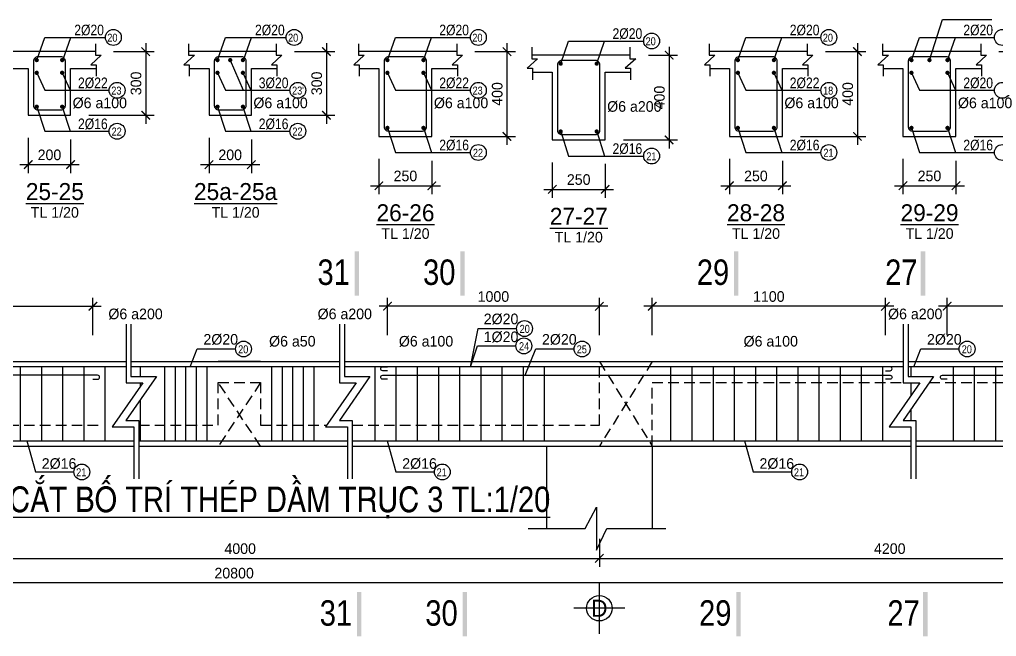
# Model space of a CAD drawing. Extents: x 394 to 4260, y -2056 to 747.
# Drawn here: x 3791.2 to 4021.8, y 412.1 to 557.7 of the extents above; entities that cross this region are included whole.
import ezdxf
from ezdxf.enums import TextEntityAlignment as Align

# ---------------------------------------------------------------- set-up
doc = ezdxf.new("R2010")
doc.units = 0
doc.header["$MEASUREMENT"] = 0
doc.linetypes.add('CENTER2', pattern=[1.125, 0.75, -0.125, 0.125, -0.125])
doc.linetypes.add('HIDDEN', pattern=[0.375, 0.25, -0.125])
doc.layers.get('0').update_dxf_attribs({"linetype": 'CONTINUOUS'})
doc.layers.get('DEFPOINTS').update_dxf_attribs({"linetype": 'CONTINUOUS'})
for name, color, linetype in [('cot', 8, 'CONTINUOUS'), ('DAI', 3, 'CONTINUOUS'), ('DIM', 1, 'CONTINUOUS'), ('DUT', 7, 'CENTER2'), ('MOTAAR', 1, 'CONTINUOUS'), ('TEXT', 7, 'CONTINUOUS'), ('THEP', 6, 'CONTINUOUS'), ('TU1', 9, 'CONTINUOUS'), ('TUONG', 7, 'CONTINUOUS')]:
    doc.layers.add(name, color=color, linetype=linetype)
doc.styles.add('DIM-NEW', font='VHELVCN.TTF')
doc.styles.add('style1', font='VGOUDYN.TTF')
doc.styles.add('T1', font='romans.shx')
doc.styles.add('T2', font='VTIMESN.TTF')
doc.dimstyles.new('TL20', dxfattribs={"dimtxt": 2.5, "dimasz": 2, "dimexe": 2, "dimexo": 2, "dimgap": 1, "dimtad": 1, "dimdec": 0, "dimlfac": 20, "dimzin": 0, "dimdsep": 46, "dimtxsty": 'T2', "dimblk": 'ARCHTICK', "dimcen": 2.5, "dimdle": 2, "dimclrd": 1, "dimclre": 1, "dimclrt": 2, "dimadec": 0, "dimazin": 0, "dimtfac": 1, "dimtdec": 0, "dimtix": 1, "dimtofl": 0, "dimtmove": 0, "dimatfit": 0, "dimldrblk": 'ARCHTICK', "dimfxl": 0, "dimtolj": 1, "dimtzin": 0, "dimlwd": -1, "dimlwe": -1, "dimarcsym": 0})

# ---------------------------------------------------------------- blocks, each defined once
blk = doc.blocks.new('_ARCHTICK')
at = {"color": 0, "linetype": 'ByBlock', "const_width": 0.15}
blk.add_lwpolyline([(-0.5, -0.5), (0.5, 0.5)], dxfattribs=at)
blk = doc.blocks.new('*D71')
at = {"layer": 'DEFPOINTS', "color": 0}
for p in [(4010.12, 490.02), (4010.12, 481.21), (4065.12, 481.21)]:
    blk.add_point(p, dxfattribs=at)
at = {"layer": 'TUONG', "color": 1}
for p, q in [((4010.12, 483.21), (4010.12, 492.02)), ((4065.12, 483.21), (4065.12, 492.02)), ((4067.12, 490.02), (4008.12, 490.02))]:
    blk.add_line(p, q, dxfattribs=at)
at = {"layer": 'TUONG', "color": 1, "xscale": 2, "yscale": 2, "zscale": 2, "rotation": 180}
blk.add_blockref('_ARCHTICK', (4010.12, 490.02), dxfattribs=at)
at = {"layer": 'TUONG', "color": 1, "xscale": 2, "yscale": 2, "zscale": 2}
blk.add_blockref('_ARCHTICK', (4065.12, 490.02), dxfattribs=at)
at = {"layer": 'TUONG', "color": 2, "insert": (4037.62, 492.3), "char_height": 2.5, "attachment_point": 5, "style": 'T2'}
blk.add_mtext('\\A1;1100', dxfattribs=at)
blk = doc.blocks.new('*D70')
at = {"layer": 'DEFPOINTS', "color": 0}
for p in [(3878.04, 490.02), (3878.04, 481.21), (3928.04, 481.21)]:
    blk.add_point(p, dxfattribs=at)
at = {"layer": 'TUONG', "color": 1}
for p, q in [((3878.04, 483.21), (3878.04, 492.02)), ((3928.04, 483.21), (3928.04, 492.02)), ((3930.04, 490.02), (3876.04, 490.02))]:
    blk.add_line(p, q, dxfattribs=at)
at = {"layer": 'TUONG', "color": 1, "xscale": 2, "yscale": 2, "zscale": 2, "rotation": 180}
blk.add_blockref('_ARCHTICK', (3878.04, 490.02), dxfattribs=at)
at = {"layer": 'TUONG', "color": 1, "xscale": 2, "yscale": 2, "zscale": 2}
blk.add_blockref('_ARCHTICK', (3928.04, 490.02), dxfattribs=at)
at = {"layer": 'TUONG', "color": 2, "insert": (3903.04, 492.3), "char_height": 2.5, "attachment_point": 5, "style": 'T2'}
blk.add_mtext('\\A1;1000', dxfattribs=at)
blk = doc.blocks.new('*D69')
at = {"layer": 'DEFPOINTS', "color": 0}
for p in [(3940.54, 490.02), (3940.54, 481.21), (3995.54, 481.21)]:
    blk.add_point(p, dxfattribs=at)
at = {"layer": 'TUONG', "color": 1}
for p, q in [((3940.54, 483.21), (3940.54, 492.02)), ((3995.54, 483.21), (3995.54, 492.02)), ((3997.54, 490.02), (3938.54, 490.02))]:
    blk.add_line(p, q, dxfattribs=at)
at = {"layer": 'TUONG', "color": 1, "xscale": 2, "yscale": 2, "zscale": 2, "rotation": 180}
blk.add_blockref('_ARCHTICK', (3940.54, 490.02), dxfattribs=at)
at = {"layer": 'TUONG', "color": 1, "xscale": 2, "yscale": 2, "zscale": 2}
blk.add_blockref('_ARCHTICK', (3995.54, 490.02), dxfattribs=at)
at = {"layer": 'TUONG', "color": 2, "insert": (3968.04, 492.3), "char_height": 2.5, "attachment_point": 5, "style": 'T2'}
blk.add_mtext('\\A1;1100', dxfattribs=at)
blk = doc.blocks.new('*D67')
at = {"layer": 'DEFPOINTS', "color": 0}
for p in [(3808.51, 490.02), (3758.51, 481.21), (3808.51, 481.21)]:
    blk.add_point(p, dxfattribs=at)
at = {"layer": 'TUONG', "color": 1}
for p, q in [((3758.51, 483.21), (3758.51, 492.02)), ((3808.51, 483.21), (3808.51, 492.02)), ((3756.51, 490.02), (3810.51, 490.02))]:
    blk.add_line(p, q, dxfattribs=at)
at = {"layer": 'TUONG', "color": 1, "xscale": 2, "yscale": 2, "zscale": 2, "rotation": 180}
blk.add_blockref('_ARCHTICK', (3758.51, 490.02), dxfattribs=at)
at = {"layer": 'TUONG', "color": 1, "xscale": 2, "yscale": 2, "zscale": 2}
blk.add_blockref('_ARCHTICK', (3808.51, 490.02), dxfattribs=at)
at = {"layer": 'TUONG', "color": 2, "insert": (3783.51, 492.3), "char_height": 2.5, "attachment_point": 5, "style": 'T2'}
blk.add_mtext('\\A1;1000', dxfattribs=at)
blk = doc.blocks.new('truc2')
at = {"layer": 'MOTAAR'}
for p, q in [((0, -15), (0, 0)), ((7.5, -7.5), (-7.5, -7.5))]:
    blk.add_line(p, q, dxfattribs=at)
blk.add_lwpolyline([(0, -3.5), (0, -1.84)], dxfattribs=at)
blk.add_circle((0, -7.5), 3.75, dxfattribs=at)
at = {"layer": 'TEXT', "style": 'T2'}
blk.add_attdef('1', text='', height=5, dxfattribs=at).set_placement((0, -7.5), align=Align.MIDDLE_CENTER)
blk = doc.blocks.new('*D62')
at = {"layer": 'DEFPOINTS', "color": 0}
for p in [(3928.04, 437.14), (4065.12, 437.14), (4065.12, 430.53)]:
    blk.add_point(p, dxfattribs=at)
at = {"layer": 'TUONG', "color": 1}
for p, q in [((3928.04, 435.14), (3928.04, 428.53)), ((4065.12, 435.14), (4065.12, 428.53)), ((3926.04, 430.53), (4067.12, 430.53))]:
    blk.add_line(p, q, dxfattribs=at)
at = {"layer": 'TUONG', "color": 1, "xscale": 2, "yscale": 2, "zscale": 2, "rotation": 180}
blk.add_blockref('_ARCHTICK', (3928.04, 430.53), dxfattribs=at)
at = {"layer": 'TUONG', "color": 1, "xscale": 2, "yscale": 2, "zscale": 2}
blk.add_blockref('_ARCHTICK', (4065.12, 430.53), dxfattribs=at)
at = {"layer": 'TUONG', "color": 2, "insert": (3996.58, 432.81), "char_height": 2.5, "attachment_point": 5, "style": 'T2'}
blk.add_mtext('\\A1;4200', dxfattribs=at)
blk = doc.blocks.new('*D61')
at = {"layer": 'DEFPOINTS', "color": 0}
for p in [(3758.51, 437.14), (3928.04, 437.14), (3928.04, 430.53)]:
    blk.add_point(p, dxfattribs=at)
at = {"layer": 'TUONG', "color": 1}
for p, q in [((3758.51, 435.14), (3758.51, 428.53)), ((3928.04, 435.14), (3928.04, 428.53)), ((3756.51, 430.53), (3930.04, 430.53))]:
    blk.add_line(p, q, dxfattribs=at)
at = {"layer": 'TUONG', "color": 1, "xscale": 2, "yscale": 2, "zscale": 2, "rotation": 180}
blk.add_blockref('_ARCHTICK', (3758.51, 430.53), dxfattribs=at)
at = {"layer": 'TUONG', "color": 1, "xscale": 2, "yscale": 2, "zscale": 2}
blk.add_blockref('_ARCHTICK', (3928.04, 430.53), dxfattribs=at)
at = {"layer": 'TUONG', "color": 2, "insert": (3843.28, 432.81), "char_height": 2.5, "attachment_point": 5, "style": 'T2'}
blk.add_mtext('\\A1;4000', dxfattribs=at)
blk = doc.blocks.new('*D58')
at = {"layer": 'DEFPOINTS', "color": 0}
for p in [(3466.01, 434.45), (4217.7, 434.45), (3466.01, 424.75)]:
    blk.add_point(p, dxfattribs=at)
at = {"layer": 'TUONG', "color": 1}
for p, q in [((3466.01, 432.45), (3466.01, 422.75)), ((4217.7, 432.45), (4217.7, 422.75)), ((4219.7, 424.75), (3464.01, 424.75))]:
    blk.add_line(p, q, dxfattribs=at)
at = {"layer": 'TUONG', "color": 1, "xscale": 2, "yscale": 2, "zscale": 2, "rotation": 180}
blk.add_blockref('_ARCHTICK', (3466.01, 424.75), dxfattribs=at)
at = {"layer": 'TUONG', "color": 1, "xscale": 2, "yscale": 2, "zscale": 2}
blk.add_blockref('_ARCHTICK', (4217.7, 424.75), dxfattribs=at)
at = {"layer": 'TUONG', "color": 2, "insert": (3841.85, 427.03), "char_height": 2.5, "attachment_point": 5, "style": 'T2'}
blk.add_mtext('\\A1;20800', dxfattribs=at)
blk = doc.blocks.new('*D87')
at = {"layer": 'cot', "color": 1}
for p, q in [((3999.7, 524.78), (3999.7, 516.45)), ((4012.2, 524.33), (4012.2, 516.45)), ((3997.7, 518.45), (4014.2, 518.45))]:
    blk.add_line(p, q, dxfattribs=at)
at = {"layer": 'DEFPOINTS', "color": 0}
for p in [(3999.7, 526.78), (4012.2, 526.33), (4012.2, 518.45)]:
    blk.add_point(p, dxfattribs=at)
at = {"layer": 'cot', "color": 1, "xscale": 2, "yscale": 2, "zscale": 2, "rotation": 180}
blk.add_blockref('_ARCHTICK', (3999.7, 518.45), dxfattribs=at)
at = {"layer": 'cot', "color": 1, "xscale": 2, "yscale": 2, "zscale": 2}
blk.add_blockref('_ARCHTICK', (4012.2, 518.45), dxfattribs=at)
at = {"layer": 'cot', "color": 2, "lineweight": -2, "insert": (4005.95, 520.75), "char_height": 2.5, "attachment_point": 5, "style": 'T2'}
blk.add_mtext('\\A1;250', dxfattribs=at)
blk = doc.blocks.new('*D86')
at = {"layer": 'cot', "color": 1}
for p, q in [((4029.91, 552.1), (4029.91, 528.1)), ((4022.34, 550.1), (4031.91, 550.1)), ((4016.49, 530.1), (4031.91, 530.1))]:
    blk.add_line(p, q, dxfattribs=at)
at = {"layer": 'DEFPOINTS', "color": 0}
for p in [(4020.34, 550.1), (4014.49, 530.1), (4029.91, 530.1)]:
    blk.add_point(p, dxfattribs=at)
at = {"layer": 'cot', "color": 1, "xscale": 2, "yscale": 2, "zscale": 2}
for p, rotation in [((4029.91, 550.1), 90), ((4029.91, 530.1), 270)]:
    blk.add_blockref('_ARCHTICK', p, dxfattribs=dict(at, rotation=rotation))
at = {"layer": 'cot', "color": 2, "lineweight": -2, "insert": (4027.63, 540.1), "char_height": 2.5, "attachment_point": 5, "rotation": 90, "style": 'T2'}
blk.add_mtext('\\A1;400', dxfattribs=at)
blk = doc.blocks.new('*D85')
at = {"layer": 'cot', "color": 1}
for p, q in [((3958.74, 524.78), (3958.74, 516.45)), ((3971.24, 524.33), (3971.24, 516.45)), ((3956.74, 518.45), (3973.24, 518.45))]:
    blk.add_line(p, q, dxfattribs=at)
at = {"layer": 'DEFPOINTS', "color": 0}
for p in [(3958.74, 526.78), (3971.24, 526.33), (3971.24, 518.45)]:
    blk.add_point(p, dxfattribs=at)
at = {"layer": 'cot', "color": 1, "xscale": 2, "yscale": 2, "zscale": 2, "rotation": 180}
blk.add_blockref('_ARCHTICK', (3958.74, 518.45), dxfattribs=at)
at = {"layer": 'cot', "color": 1, "xscale": 2, "yscale": 2, "zscale": 2}
blk.add_blockref('_ARCHTICK', (3971.24, 518.45), dxfattribs=at)
at = {"layer": 'cot', "color": 2, "lineweight": -2, "insert": (3964.99, 520.75), "char_height": 2.5, "attachment_point": 5, "style": 'T2'}
blk.add_mtext('\\A1;250', dxfattribs=at)
blk = doc.blocks.new('*D84')
at = {"layer": 'cot', "color": 1}
for p, q in [((3988.95, 552.1), (3988.95, 528.1)), ((3981.39, 550.1), (3990.95, 550.1)), ((3975.53, 530.1), (3990.95, 530.1))]:
    blk.add_line(p, q, dxfattribs=at)
at = {"layer": 'DEFPOINTS', "color": 0}
for p in [(3979.39, 550.1), (3973.53, 530.1), (3988.95, 530.1)]:
    blk.add_point(p, dxfattribs=at)
at = {"layer": 'cot', "color": 1, "xscale": 2, "yscale": 2, "zscale": 2}
for p, rotation in [((3988.95, 550.1), 90), ((3988.95, 530.1), 270)]:
    blk.add_blockref('_ARCHTICK', p, dxfattribs=dict(at, rotation=rotation))
at = {"layer": 'cot', "color": 2, "lineweight": -2, "insert": (3986.67, 540.1), "char_height": 2.5, "attachment_point": 5, "rotation": 90, "style": 'T2'}
blk.add_mtext('\\A1;400', dxfattribs=at)
blk = doc.blocks.new('*D83')
at = {"layer": 'cot', "color": 1}
for p, q in [((3944.51, 551.26), (3944.51, 527.26)), ((3939.61, 549.26), (3946.51, 549.26)), ((3933.75, 529.26), (3946.51, 529.26))]:
    blk.add_line(p, q, dxfattribs=at)
at = {"layer": 'DEFPOINTS', "color": 0}
for p in [(3937.61, 549.26), (3931.75, 529.26), (3944.51, 529.26)]:
    blk.add_point(p, dxfattribs=at)
at = {"layer": 'cot', "color": 1, "xscale": 2, "yscale": 2, "zscale": 2}
for p, rotation in [((3944.51, 549.26), 90), ((3944.51, 529.26), 270)]:
    blk.add_blockref('_ARCHTICK', p, dxfattribs=dict(at, rotation=rotation))
at = {"layer": 'cot', "color": 2, "lineweight": -2, "insert": (3942.23, 539.26), "char_height": 2.5, "attachment_point": 5, "rotation": 90, "style": 'T2'}
blk.add_mtext('\\A1;400', dxfattribs=at)
blk = doc.blocks.new('*D82')
at = {"layer": 'cot', "color": 1}
for p, q in [((3916.92, 523.93), (3916.92, 515.6)), ((3929.42, 523.65), (3929.42, 515.6)), ((3914.92, 517.6), (3931.42, 517.6))]:
    blk.add_line(p, q, dxfattribs=at)
at = {"layer": 'DEFPOINTS', "color": 0}
for p in [(3916.92, 525.93), (3929.42, 525.65), (3929.42, 517.6)]:
    blk.add_point(p, dxfattribs=at)
at = {"layer": 'cot', "color": 1, "xscale": 2, "yscale": 2, "zscale": 2, "rotation": 180}
blk.add_blockref('_ARCHTICK', (3916.92, 517.6), dxfattribs=at)
at = {"layer": 'cot', "color": 1, "xscale": 2, "yscale": 2, "zscale": 2}
blk.add_blockref('_ARCHTICK', (3929.42, 517.6), dxfattribs=at)
at = {"layer": 'cot', "color": 2, "lineweight": -2, "insert": (3923.17, 519.9), "char_height": 2.5, "attachment_point": 5, "style": 'T2'}
blk.add_mtext('\\A1;250', dxfattribs=at)
blk = doc.blocks.new('*D81')
at = {"layer": 'cot', "color": 1}
for p, q in [((3906.23, 552.1), (3906.23, 528.1)), ((3898.67, 550.1), (3908.23, 550.1)), ((3892.81, 530.1), (3908.23, 530.1))]:
    blk.add_line(p, q, dxfattribs=at)
at = {"layer": 'DEFPOINTS', "color": 0}
for p in [(3896.67, 550.1), (3890.81, 530.1), (3906.23, 530.1)]:
    blk.add_point(p, dxfattribs=at)
at = {"layer": 'cot', "color": 1, "xscale": 2, "yscale": 2, "zscale": 2}
for p, rotation in [((3906.23, 550.1), 90), ((3906.23, 530.1), 270)]:
    blk.add_blockref('_ARCHTICK', p, dxfattribs=dict(at, rotation=rotation))
at = {"layer": 'cot', "color": 2, "lineweight": -2, "insert": (3903.95, 540.1), "char_height": 2.5, "attachment_point": 5, "rotation": 90, "style": 'T2'}
blk.add_mtext('\\A1;400', dxfattribs=at)
blk = doc.blocks.new('*D80')
at = {"layer": 'cot', "color": 1}
for p, q in [((3876.02, 524.78), (3876.02, 516.45)), ((3888.52, 524.33), (3888.52, 516.45)), ((3874.02, 518.45), (3890.52, 518.45))]:
    blk.add_line(p, q, dxfattribs=at)
at = {"layer": 'DEFPOINTS', "color": 0}
for p in [(3876.02, 526.78), (3888.52, 526.33), (3888.52, 518.45)]:
    blk.add_point(p, dxfattribs=at)
at = {"layer": 'cot', "color": 1, "xscale": 2, "yscale": 2, "zscale": 2, "rotation": 180}
blk.add_blockref('_ARCHTICK', (3876.02, 518.45), dxfattribs=at)
at = {"layer": 'cot', "color": 1, "xscale": 2, "yscale": 2, "zscale": 2}
blk.add_blockref('_ARCHTICK', (3888.52, 518.45), dxfattribs=at)
at = {"layer": 'cot', "color": 2, "lineweight": -2, "insert": (3882.27, 520.75), "char_height": 2.5, "attachment_point": 5, "style": 'T2'}
blk.add_mtext('\\A1;250', dxfattribs=at)
blk = doc.blocks.new('*D79')
at = {"layer": 'cot', "color": 1}
for p, q in [((3793.27, 529.78), (3793.27, 521.45)), ((3803.27, 529.33), (3803.27, 521.45)), ((3791.27, 523.45), (3805.27, 523.45))]:
    blk.add_line(p, q, dxfattribs=at)
at = {"layer": 'DEFPOINTS', "color": 0}
for p in [(3793.27, 531.78), (3803.27, 531.33), (3803.27, 523.45)]:
    blk.add_point(p, dxfattribs=at)
at = {"layer": 'cot', "color": 1, "xscale": 2, "yscale": 2, "zscale": 2, "rotation": 180}
blk.add_blockref('_ARCHTICK', (3793.27, 523.45), dxfattribs=at)
at = {"layer": 'cot', "color": 1, "xscale": 2, "yscale": 2, "zscale": 2}
blk.add_blockref('_ARCHTICK', (3803.27, 523.45), dxfattribs=at)
at = {"layer": 'cot', "color": 2, "lineweight": -2, "insert": (3798.27, 525.73), "char_height": 2.5, "attachment_point": 5, "style": 'T2'}
blk.add_mtext('\\A1;200', dxfattribs=at)
blk = doc.blocks.new('*D78')
at = {"layer": 'cot', "color": 1}
for p, q in [((3820.98, 552.1), (3820.98, 533.1)), ((3813.41, 550.1), (3822.98, 550.1)), ((3807.56, 535.1), (3822.98, 535.1))]:
    blk.add_line(p, q, dxfattribs=at)
at = {"layer": 'DEFPOINTS', "color": 0}
for p in [(3811.41, 550.1), (3805.56, 535.1), (3820.98, 535.1)]:
    blk.add_point(p, dxfattribs=at)
at = {"layer": 'cot', "color": 1, "xscale": 2, "yscale": 2, "zscale": 2}
for p, rotation in [((3820.98, 550.1), 90), ((3820.98, 535.1), 270)]:
    blk.add_blockref('_ARCHTICK', p, dxfattribs=dict(at, rotation=rotation))
at = {"layer": 'cot', "color": 2, "lineweight": -2, "insert": (3818.7, 542.6), "char_height": 2.5, "attachment_point": 5, "rotation": 90, "style": 'T2'}
blk.add_mtext('\\A1;300', dxfattribs=at)
blk = doc.blocks.new('*D153')
at = {"layer": 'cot', "color": 1}
for p, q in [((3863.63, 552.1), (3863.63, 533.1)), ((3856.07, 550.1), (3865.63, 550.1)), ((3850.22, 535.1), (3865.63, 535.1))]:
    blk.add_line(p, q, dxfattribs=at)
at = {"layer": 'DEFPOINTS', "color": 0}
for p in [(3854.07, 550.1), (3848.22, 535.1), (3863.63, 535.1)]:
    blk.add_point(p, dxfattribs=at)
at = {"layer": 'cot', "color": 1, "xscale": 2, "yscale": 2, "zscale": 2}
for p, rotation in [((3863.63, 550.1), 90), ((3863.63, 535.1), 270)]:
    blk.add_blockref('_ARCHTICK', p, dxfattribs=dict(at, rotation=rotation))
at = {"layer": 'cot', "color": 2, "lineweight": -2, "insert": (3861.35, 542.6), "char_height": 2.5, "attachment_point": 5, "rotation": 90, "style": 'T2'}
blk.add_mtext('\\A1;300', dxfattribs=at)
blk = doc.blocks.new('*D152')
at = {"layer": 'cot', "color": 1}
for p, q in [((3835.92, 529.78), (3835.92, 521.45)), ((3845.92, 529.33), (3845.92, 521.45)), ((3833.92, 523.45), (3847.92, 523.45))]:
    blk.add_line(p, q, dxfattribs=at)
at = {"layer": 'DEFPOINTS', "color": 0}
for p in [(3835.92, 531.78), (3845.92, 531.33), (3845.92, 523.45)]:
    blk.add_point(p, dxfattribs=at)
at = {"layer": 'cot', "color": 1, "xscale": 2, "yscale": 2, "zscale": 2, "rotation": 180}
blk.add_blockref('_ARCHTICK', (3835.92, 523.45), dxfattribs=at)
at = {"layer": 'cot', "color": 1, "xscale": 2, "yscale": 2, "zscale": 2}
blk.add_blockref('_ARCHTICK', (3845.92, 523.45), dxfattribs=at)
at = {"layer": 'cot', "color": 2, "lineweight": -2, "insert": (3840.92, 525.73), "char_height": 2.5, "attachment_point": 5, "style": 'T2'}
blk.add_mtext('\\A1;200', dxfattribs=at)

msp = doc.modelspace()

# ---------------------------------------------------------------- linework, layer by layer
at = {"layer": 'cot', "lineweight": -2, "ltscale": 10}
for points in [[(4005.949, 548.103), (4009.021, 557.671), (4020.673, 557.671)], [(3795.266, 548.103), (3797.144, 553.451), (3811.472, 553.451)], [(3801.421, 548.103), (3803.3, 553.451)], [(3837.924, 548.103), (3839.803, 553.451), (3854.131, 553.451)], [(3844.08, 548.103), (3845.958, 553.451)], [(3878.023, 548.103), (3879.902, 553.451), (3897.616, 553.451)], [(3886.523, 548.103), (3888.402, 553.451)], [(3960.74, 548.103), (3962.619, 553.451), (3980.333, 553.451)], [(3969.24, 548.103), (3971.119, 553.451)], [(4001.699, 548.103), (4003.577, 553.451), (4021.291, 553.451)], [(4010.199, 548.103), (4012.077, 553.451)], [(3918.915, 547.259), (3920.793, 552.607), (3938.507, 552.607)], [(3927.415, 547.259), (3929.293, 552.607)], [(3840.924, 548.103), (3844.01, 540.977)], [(3795.266, 545.103), (3797.144, 540.977), (3812.358, 540.977)], [(3801.266, 545.103), (3803.144, 540.977)], [(3837.924, 545.103), (3839.803, 540.977), (3855.017, 540.977)], [(3843.924, 545.103), (3845.803, 540.977)], [(3878.023, 545.103), (3879.902, 540.977), (3897.616, 540.977)], [(3886.523, 545.103), (3888.402, 540.977)], [(3960.74, 545.103), (3962.619, 540.977), (3980.333, 540.977)], [(3969.24, 545.103), (3971.119, 540.977)], [(4001.699, 545.103), (4003.577, 540.977), (4021.291, 540.977)], [(4010.199, 545.103), (4012.077, 540.977)], [(3795.266, 537.103), (3797.144, 531.308), (3812.358, 531.308)], [(3801.266, 537.103), (3803.144, 531.308)], [(3837.924, 537.103), (3839.803, 531.308), (3855.017, 531.308)], [(3843.924, 537.103), (3845.803, 531.308)], [(3878.023, 532.103), (3879.902, 526.308), (3897.616, 526.308)], [(3886.523, 532.103), (3888.402, 526.308)], [(3918.915, 531.259), (3920.793, 525.465), (3938.507, 525.465)], [(3927.415, 531.259), (3929.293, 525.465)], [(3960.74, 532.103), (3962.619, 526.308), (3980.333, 526.308)], [(3969.24, 532.103), (3971.119, 526.308)], [(4001.699, 532.103), (4003.577, 526.308), (4021.291, 526.308)], [(4010.199, 532.103), (4012.077, 526.308)]]:
    msp.add_lwpolyline(points, dxfattribs=at)
at = {"layer": 'DAI'}
for p, q in [((3791.432, 458.242), (3791.432, 475.742)), ((3796.432, 458.242), (3796.432, 475.742)), ((3801.432, 458.242), (3801.432, 475.742)), ((3806.432, 458.242), (3806.432, 475.742)), ((3811.432, 458.242), (3811.432, 475.742)), ((3819.751, 473.42), (3819.751, 475.742)), ((3825.475, 458.242), (3825.475, 475.742)), ((3827.975, 458.242), (3827.975, 475.742)), ((3830.475, 458.242), (3830.475, 475.742)), ((3832.975, 458.242), (3832.975, 475.742)), ((3835.475, 458.242), (3835.475, 475.742)), ((3850.729, 458.242), (3850.729, 475.742)), ((3853.229, 458.242), (3853.229, 475.742)), ((3855.729, 458.242), (3855.729, 475.742)), ((3858.229, 458.242), (3858.229, 475.742)), ((3860.729, 458.242), (3860.729, 475.742)), ((3875.122, 458.242), (3875.122, 475.742)), ((3880.122, 458.242), (3880.122, 475.742)), ((3885.122, 458.242), (3885.122, 475.742)), ((3890.122, 458.242), (3890.122, 475.742)), ((3895.122, 458.242), (3895.122, 475.742)), ((3900.122, 458.242), (3900.122, 475.742)), ((3905.122, 458.242), (3905.122, 475.742)), ((3910.122, 458.242), (3910.122, 475.742)), ((3915.122, 458.242), (3915.122, 475.742)), ((3944.945, 458.242), (3944.945, 475.742)), ((3949.945, 458.242), (3949.945, 475.742)), ((3954.945, 458.242), (3954.945, 475.742)), ((3959.945, 458.242), (3959.945, 475.742)), ((3964.945, 458.242), (3964.945, 475.742)), ((3969.945, 458.242), (3969.945, 475.742)), ((3974.945, 458.242), (3974.945, 475.742)), ((3979.945, 458.242), (3979.945, 475.742)), ((3984.945, 458.242), (3984.945, 475.742)), ((3989.945, 458.242), (3989.945, 475.742)), ((3994.945, 458.242), (3994.945, 475.742)), ((4001.612, 473.42), (4001.612, 475.742)), ((4011.612, 458.242), (4011.612, 475.742)), ((4016.612, 458.242), (4016.612, 475.742)), ((4021.612, 458.242), (4021.612, 475.742)), ((3819.751, 471.166), (3819.751, 471.92)), ((4001.612, 468.985), (4001.612, 471.92)), ((3819.751, 458.242), (3819.751, 467.999)), ((4001.612, 463.084), (4001.612, 465.817))]:
    msp.add_line(p, q, dxfattribs=at)
for points in [[(3802.016, 547.853, 0.4142136), (3801.016, 548.853), (3795.516, 548.853, 0.4142136), (3794.516, 547.853), (3794.516, 537.353, 0.4142136), (3795.516, 536.353), (3801.016, 536.353, 0.4142136), (3802.016, 537.353)], [(3844.674, 547.853, 0.4142136), (3843.674, 548.853), (3838.174, 548.853, 0.4142136), (3837.174, 547.853), (3837.174, 537.353, 0.4142136), (3838.174, 536.353), (3843.674, 536.353, 0.4142136), (3844.674, 537.353)], [(3887.273, 547.853, 0.4142136), (3886.273, 548.853), (3878.273, 548.853, 0.4142136), (3877.273, 547.853), (3877.273, 532.353, 0.4142136), (3878.273, 531.353), (3886.273, 531.353, 0.4142136), (3887.273, 532.353)], [(3969.99, 547.853, 0.4142136), (3968.99, 548.853), (3960.99, 548.853, 0.4142136), (3959.99, 547.853), (3959.99, 532.353, 0.4142136), (3960.99, 531.353), (3968.99, 531.353, 0.4142136), (3969.99, 532.353)], [(4010.949, 547.853, 0.4142136), (4009.949, 548.853), (4001.949, 548.853, 0.4142136), (4000.949, 547.853), (4000.949, 532.353, 0.4142136), (4001.949, 531.353), (4009.949, 531.353, 0.4142136), (4010.949, 532.353)], [(3928.165, 547.009, 0.4142136), (3927.165, 548.009), (3919.165, 548.009, 0.4142136), (3918.165, 547.009), (3918.165, 531.509, 0.4142136), (3919.165, 530.509), (3927.165, 530.509, 0.4142136), (3928.165, 531.509)]]:
    msp.add_lwpolyline(points, format="xyb", close=True, dxfattribs=at)
at = {"layer": 'DUT', "linetype": 'HIDDEN', "ltscale": 10}
for p, q in [((3928.042, 476.992), (3940.542, 456.992)), ((3940.542, 476.992), (3928.042, 456.992)), ((3848.102, 456.992), (3838.102, 471.992)), ((3848.102, 471.992), (3838.102, 456.992))]:
    msp.add_line(p, q, dxfattribs=at)
for points in [[(3758.512, 476.992), (3758.512, 461.992), (3810.288, 461.992)], [(3869.727, 461.992), (3928.042, 461.992), (3928.042, 476.992)], [(3819.349, 461.992), (3838.102, 461.992), (3838.102, 471.992), (3848.102, 471.992), (3848.102, 461.992), (3863.731, 461.992)], [(3915.542, 456.992), (3915.542, 456.992), (3940.542, 456.992), (3940.542, 471.992), (3999.743, 471.992)], [(4005.918, 471.992), (4065.123, 471.992), (4065.123, 456.992), (4077.623, 456.992), (4077.623, 471.992), (4139.164, 471.992)], [(3838.102, 456.992), (3848.102, 456.992)]]:
    msp.add_lwpolyline(points, dxfattribs=at)
at = {"layer": 'TEXT', "ltscale": 10}
for points in [[(3870.306, 492.514), (3871.356, 492.514), (3870.306, 503.014), (3871.356, 503.014)], [(3895.223, 492.514), (3896.273, 492.514), (3895.223, 503.014), (3896.273, 503.014)], [(3959.829, 492.514), (3960.879, 492.514), (3959.829, 503.014), (3960.879, 503.014)], [(4003.899, 492.514), (4004.949, 492.514), (4003.899, 503.014), (4004.949, 503.014)], [(3870.846, 412.103), (3871.896, 412.103), (3870.846, 422.603), (3871.896, 422.603)], [(3895.762, 412.103), (3896.812, 412.103), (3895.762, 422.603), (3896.812, 422.603)], [(3960.369, 412.103), (3961.419, 412.103), (3960.369, 422.603), (3961.419, 422.603)], [(4004.438, 412.103), (4005.488, 412.103), (4004.438, 422.603), (4005.488, 422.603)]]:
    msp.add_trace(points, dxfattribs=at)
at = {"layer": 'THEP', "const_width": 0.5}
for points in [[(3795.016, 548.103, 1), (3795.516, 548.103, 1)], [(3801.516, 548.103, -1), (3801.016, 548.103, -1)], [(3837.674, 548.103, 1), (3838.174, 548.103, 1)], [(3841.174, 548.103, -1), (3840.674, 548.103, -1)], [(3844.174, 548.103, -1), (3843.674, 548.103, -1)], [(3877.773, 548.103, 1), (3878.273, 548.103, 1)], [(3886.773, 548.103, -1), (3886.273, 548.103, -1)], [(3918.665, 547.259, 1), (3919.165, 547.259, 1)], [(3927.665, 547.259, -1), (3927.165, 547.259, -1)], [(3960.49, 548.103, 1), (3960.99, 548.103, 1)], [(3969.49, 548.103, -1), (3968.99, 548.103, -1)], [(4001.449, 548.103, 1), (4001.949, 548.103, 1)], [(4006.199, 548.103, -1), (4005.699, 548.103, -1)], [(4010.449, 548.103, -1), (4009.949, 548.103, -1)], [(3795.016, 545.103, 1), (3795.516, 545.103, 1)], [(3801.516, 545.103, -1), (3801.016, 545.103, -1)], [(3837.674, 545.103, 1), (3838.174, 545.103, 1)], [(3844.174, 545.103, -1), (3843.674, 545.103, -1)], [(3877.773, 545.103, 1), (3878.273, 545.103, 1)], [(3886.773, 545.103, -1), (3886.273, 545.103, -1)], [(3960.49, 545.103, 1), (3960.99, 545.103, 1)], [(3969.49, 545.103, -1), (3968.99, 545.103, -1)], [(4001.449, 545.103, 1), (4001.949, 545.103, 1)], [(4010.449, 545.103, -1), (4009.949, 545.103, -1)], [(3795.016, 537.103, -1), (3795.516, 537.103, -1)], [(3801.516, 537.103, 1), (3801.016, 537.103, 1)], [(3837.674, 537.103, -1), (3838.174, 537.103, -1)], [(3844.174, 537.103, 1), (3843.674, 537.103, 1)], [(3877.773, 532.103, -1), (3878.273, 532.103, -1)], [(3886.773, 532.103, 1), (3886.273, 532.103, 1)], [(3960.49, 532.103, -1), (3960.99, 532.103, -1)], [(3969.49, 532.103, 1), (3968.99, 532.103, 1)], [(4001.449, 532.103, -1), (4001.949, 532.103, -1)], [(4010.449, 532.103, 1), (4009.949, 532.103, 1)], [(3918.665, 531.259, -1), (3919.165, 531.259, -1)], [(3927.665, 531.259, 1), (3927.165, 531.259, 1)]]:
    msp.add_lwpolyline(points, format="xyb", close=True, dxfattribs=at)
at = {"layer": 'THEP', "ltscale": 10}
for points in [[(3816.361, 475.742), (3680.591, 475.742)], [(3866.738, 475.742), (3817.507, 475.742)], [(3999.743, 475.742), (3867.885, 475.742)], [(4139.164, 475.742), (4000.89, 475.742)], [(3682.433, 458.242), (3818.202, 458.242)], [(3819.349, 458.242), (3868.58, 458.242)], [(3869.727, 458.242), (4001.585, 458.242)], [(4002.731, 458.242), (4141.005, 458.242)]]:
    msp.add_lwpolyline(points, dxfattribs=at)
for points in [[(3878.042, 474.805), (3876.915, 474.805, -1), (3876.915, 475.742), (3878.042, 475.742)], [(3995.542, 474.805), (3996.669, 474.805, 1), (3996.669, 475.742), (3995.542, 475.742)], [(3808.512, 472.805), (3809.639, 472.805, 1), (3809.639, 473.742), (3808.512, 473.742), (3747.262, 473.742), (3691.012, 473.742), (3689.885, 473.742, 1), (3689.885, 472.805), (3691.012, 472.805)], [(3878.042, 472.805), (3876.915, 472.805, -1), (3876.915, 473.742), (3878.042, 473.742), (3939.292, 473.742), (3995.542, 473.742), (3996.669, 473.742, -1), (3996.669, 472.805), (3995.542, 472.805)], [(4010.123, 472.805), (4008.996, 472.805, -1), (4008.996, 473.742), (4010.123, 473.742), (4076.373, 473.742), (4132.623, 473.742), (4133.75, 473.742, -1), (4133.75, 472.805), (4132.623, 472.805)]]:
    msp.add_lwpolyline(points, format="xyb", dxfattribs=at)
at = {"layer": 'TU1'}
for points in [[(3809.12, 551.977), (3809.12, 549.259), (3810.48, 549.259), (3808.014, 547.004), (3809.276, 547.004), (3809.276, 544.291)], [(3831.116, 551.977), (3831.116, 549.259), (3832.476, 549.259), (3830.01, 547.004), (3831.272, 547.004), (3831.272, 544.291)], [(3851.779, 551.977), (3851.779, 549.259), (3853.139, 549.259), (3850.672, 547.004), (3851.934, 547.004), (3851.934, 544.291)], [(3871.215, 551.977), (3871.215, 549.259), (3872.575, 549.259), (3870.109, 547.004), (3871.371, 547.004), (3871.371, 544.291)], [(3894.378, 551.977), (3894.378, 549.259), (3895.738, 549.259), (3893.271, 547.004), (3894.534, 547.004), (3894.534, 544.291)], [(3912.107, 551.134), (3912.107, 548.416), (3913.467, 548.416), (3911, 546.161), (3912.263, 546.161), (3912.263, 543.447)], [(3935.269, 551.134), (3935.269, 548.416), (3936.63, 548.416), (3934.163, 546.161), (3935.425, 546.161), (3935.425, 543.447)], [(3953.932, 551.977), (3953.932, 549.259), (3955.292, 549.259), (3952.826, 547.004), (3954.088, 547.004), (3954.088, 544.291)], [(3977.095, 551.977), (3977.095, 549.259), (3978.455, 549.259), (3975.988, 547.004), (3977.25, 547.004), (3977.25, 544.291)], [(3994.891, 551.977), (3994.891, 549.259), (3996.251, 549.259), (3993.784, 547.004), (3995.046, 547.004), (3995.046, 544.291)], [(4018.053, 551.977), (4018.053, 549.259), (4019.413, 549.259), (4016.947, 547.004), (4018.209, 547.004), (4018.209, 544.291)]]:
    msp.add_lwpolyline(points, dxfattribs=at)
at = {"layer": 'TU1', "lineweight": -2, "ltscale": 10}
for points in [[(3897.654, 475.742), (3899.431, 484.749), (3908.507, 484.749)], [(3831.501, 475.742), (3833.117, 479.932), (3842.192, 479.932)], [(3897.654, 475.742), (3899.276, 480.659), (3908.352, 480.659)], [(3910.547, 473.742), (3913.02, 479.932), (3922.095, 479.932)], [(4002.267, 475.742), (4003.883, 479.932), (4012.958, 479.932)], [(3792.931, 458.242), (3794.968, 450.916), (3804.043, 450.916)], [(3878, 458.242), (3880.037, 450.916), (3889.113, 450.916)], [(3962.32, 458.242), (3964.357, 450.916), (3973.432, 450.916)]]:
    msp.add_lwpolyline(points, dxfattribs=at)
at = {"layer": 'TU1', "ltscale": 10}
for centre in [(3813.347, 553.451), (3856.006, 553.451), (3899.491, 553.451), (3940.382, 552.607), (3982.208, 553.451), (4023.166, 553.451), (3814.233, 540.977), (3856.892, 540.977), (3899.491, 540.977), (3982.208, 540.977), (4023.166, 540.977), (3814.233, 531.308), (3856.892, 531.308), (3899.491, 526.308), (3982.208, 526.308), (4023.166, 526.308), (3940.382, 525.465), (3910.382, 484.749), (3910.227, 480.659), (3844.067, 479.932), (3923.97, 479.932), (4014.833, 479.932), (3805.918, 450.916), (3890.988, 450.916), (3975.307, 450.916)]:
    msp.add_circle(centre, 1.875, dxfattribs=at)
at = {"layer": 'TUONG'}
for p, q in [((3680.591, 476.992), (3816.361, 476.992)), ((3758.512, 476.992), (3813.295, 476.992)), ((3817.507, 476.992), (3866.738, 476.992)), ((3817.507, 476.992), (3866.738, 476.992)), ((3867.885, 476.992), (3928.042, 476.992)), ((3867.885, 476.992), (3999.743, 476.992)), ((4000.89, 476.992), (4139.164, 476.992)), ((3758.512, 456.992), (3818.202, 456.992)), ((3819.349, 456.992), (3868.58, 456.992)), ((3869.727, 456.992), (3915.542, 456.992)), ((3915.542, 456.992), (4001.585, 456.992)), ((3915.542, 456.992), (3915.542, 437.544)), ((3940.542, 456.992), (3940.542, 437.544)), ((4002.731, 456.992), (4052.623, 456.992))]:
    msp.add_line(p, q, dxfattribs=at)
for points in [[(3809.12, 550.103), (3788.457, 550.103)], [(3851.779, 550.103), (3831.116, 550.103)], [(3894.378, 550.103), (3871.215, 550.103)], [(3935.269, 549.259), (3912.107, 549.259)], [(3977.095, 550.103), (3953.932, 550.103)], [(4018.053, 550.103), (3994.891, 550.103)], [(3788.652, 546.103), (3793.266, 546.103), (3793.266, 535.103), (3803.266, 535.103), (3803.266, 546.103), (3809.315, 546.103)], [(3831.311, 546.103), (3835.924, 546.103), (3835.924, 535.103), (3845.924, 535.103), (3845.924, 546.103), (3851.973, 546.103)], [(3871.41, 546.103), (3876.023, 546.103), (3876.023, 530.103), (3888.523, 530.103), (3888.523, 546.103), (3894.572, 546.103)], [(3912.301, 545.259), (3916.915, 545.259), (3916.915, 529.259), (3929.415, 529.259), (3929.415, 545.259), (3935.464, 545.259)], [(3954.127, 546.103), (3958.74, 546.103), (3958.74, 530.103), (3971.24, 530.103), (3971.24, 546.103), (3977.289, 546.103)], [(3995.085, 546.103), (3999.699, 546.103), (3999.699, 530.103), (4012.199, 530.103), (4012.199, 546.103), (4018.248, 546.103)], [(3816.361, 485.774), (3816.361, 471.92), (3820.276, 471.92), (3813.069, 461.584), (3818.202, 461.584), (3818.202, 449.331)], [(3817.507, 485.774), (3817.507, 473.42), (3823.531, 473.42), (3816.324, 463.084), (3819.349, 463.084), (3819.349, 449.331)], [(3866.738, 485.774), (3866.738, 471.92), (3870.654, 471.92), (3863.447, 461.584), (3868.58, 461.584), (3868.58, 449.331)], [(3867.885, 485.774), (3867.885, 473.42), (3873.909, 473.42), (3866.702, 463.084), (3869.727, 463.084), (3869.727, 449.331)], [(3999.743, 485.774), (3999.743, 471.92), (4003.659, 471.92), (3996.451, 461.584), (4001.585, 461.584), (4001.585, 449.331)], [(4000.89, 485.774), (4000.89, 473.42), (4006.913, 473.42), (3999.706, 463.084), (4002.731, 463.084), (4002.731, 449.331)], [(3848.102, 476.992), (3838.102, 476.992)], [(3911.28, 437.544), (3924.699, 437.544), (3927.354, 442.627), (3927.354, 432.461), (3929.788, 437.544), (3943.751, 437.544)]]:
    msp.add_lwpolyline(points, dxfattribs=at)

# ---------------------------------------------------------------- block references
at = {"layer": 'DIM', "ltscale": 10, "xscale": 0.8000000000000002, "yscale": 0.8000000000000002, "zscale": 0.8000000000000002}
msp.add_blockref('truc2', (3928.042, 424.752), dxfattribs=at).add_auto_attribs({'1': 'D'})

# ---------------------------------------------------------------- texts
at = {"layer": 'TEXT', "style": 'DIM-NEW'}
for s, p in [('2%%25420', (3804.12, 553.951)), ('2%%25420', (3846.779, 553.951)), ('2%%25420', (3890.264, 553.951)), ('2%%25420', (3931.156, 553.107)), ('2%%25420', (3972.981, 553.951)), ('2%%25420', (4013.94, 553.951)), ('2%%25422', (3805.007, 541.477)), ('3%%25420', (3847.665, 541.477)), ('2%%25422', (3890.264, 541.477)), ('2%%25422', (3972.981, 541.477)), ('2%%25420', (4013.94, 541.477)), ('2%%25416', (3805.007, 531.808)), ('2%%25416', (3847.665, 531.808)), ('2%%25416', (3890.264, 526.808)), ('2%%25416', (3931.156, 525.965)), ('2%%25416', (3972.981, 526.808)), ('2%%25416', (4013.94, 526.808))]:
    e = msp.add_text(s, height=2.5, dxfattribs=at)
    e.set_placement(p)
    e.dxf.unprotected_set("ltscale", 0)
at = {"layer": 'TEXT', "ltscale": 10}
for s, height, style, p in [('20', 1.875, 'DIM-NEW', (3811.919, 552.444)), ('20', 1.875, 'DIM-NEW', (3854.578, 552.444)), ('20', 1.875, 'DIM-NEW', (3898.063, 552.444)), ('20', 1.875, 'DIM-NEW', (3938.954, 551.601)), ('20', 1.875, 'DIM-NEW', (3980.78, 552.444)), ('23', 1.875, 'DIM-NEW', (3812.867, 539.971)), ("23'", 1.875, 'DIM-NEW', (3855.526, 539.971)), ('23', 1.875, 'DIM-NEW', (3898.125, 539.971)), ('18', 1.875, 'DIM-NEW', (3980.842, 539.971)), ('%%2546 a100', 2.5, 'style1', (3803.737, 536.755)), ('%%2546 a100', 2.5, 'style1', (3846.396, 536.755)), ('%%2546 a100', 2.5, 'style1', (3888.995, 536.755)), ('%%2546 a200', 2.5, 'style1', (3929.887, 535.911)), ('%%2546 a100', 2.5, 'style1', (3971.712, 536.755)), ('%%2546 a100', 2.5, 'style1', (4012.671, 536.755)), ('22', 1.875, 'DIM-NEW', (3812.942, 530.302)), ('22', 1.875, 'DIM-NEW', (3855.6, 530.302)), ('22', 1.875, 'DIM-NEW', (3898.2, 525.302)), ('21', 1.875, 'DIM-NEW', (3939.129, 524.458)), ('21', 1.875, 'DIM-NEW', (3980.916, 525.302)), ('31', 6, 'DIM-NEW', (3861.517, 495.055)), ('30', 6, 'DIM-NEW', (3886.433, 495.055)), ('29', 6, 'DIM-NEW', (3951.04, 495.055)), ('27', 6, 'DIM-NEW', (3995.481, 495.055)), ('%%2546 a200', 2.5, 'style1', (3812.17, 486.962)), ('%%2546 a200', 2.5, 'style1', (3861.554, 486.962)), ('%%2546 a200', 2.5, 'style1', (3996.176, 486.962)), ('2%%25420', 2.5, 'style1', (3900.757, 485.78)), ('20', 1.875, 'DIM-NEW', (3909.237, 483.743)), ('2%%25420', 2.5, 'style1', (3834.603, 480.963)), ('%%2546 a50', 2.5, 'style1', (3850.101, 480.51)), ('%%2546 a100', 2.5, 'style1', (3880.726, 480.51)), ('1%%25420', 2.5, 'style1', (3900.757, 481.554)), ('2%%25420', 2.5, 'style1', (3914.506, 480.963)), ('%%2546 a100', 2.5, 'style1', (3962.081, 480.51)), ('2%%25420', 2.5, 'style1', (4005.368, 480.963)), ('20', 1.875, 'DIM-NEW', (3842.802, 478.925)), ('24', 1.875, 'DIM-NEW', (3909.082, 479.652)), ('25', 1.875, 'DIM-NEW', (3922.705, 478.925)), ('20', 1.875, 'DIM-NEW', (4013.568, 478.925)), ('2%%25416', 2.5, 'style1', (3796.449, 451.659)), ('2%%25416', 2.5, 'style1', (3881.518, 451.659)), ('2%%25416', 2.5, 'style1', (3965.837, 451.659)), ('21', 1.875, 'DIM-NEW', (3804.571, 449.909)), ('21', 1.875, 'DIM-NEW', (3889.64, 449.909)), ('21', 1.875, 'DIM-NEW', (3973.96, 449.909)), ('31', 6, 'DIM-NEW', (3862.056, 414.644)), ('30', 6, 'DIM-NEW', (3886.973, 414.644)), ('29', 6, 'DIM-NEW', (3951.579, 414.644)), ('27', 6, 'DIM-NEW', (3996.021, 414.644))]:
    msp.add_text(s, height=height, dxfattribs=dict(at, style=style)).set_placement(p)
at = {"layer": 'TEXT', "style": 'DIM-NEW'}
msp.add_text('%%UMAËT CAÉT BOÁ TRÍ THEÙP DAÀM TRUÏC 3 TL:1/20', height=6, dxfattribs=at).set_placement((3772.371, 441.459))
at = {"layer": 'TEXT', "char_height": 4, "attachment_point": 5, "line_spacing_factor": 0.85, "style": 'T1'}
for s, insert, width in [('{\\fVNI-Aptima|b0|i0|c0|p2;\\L25-25\\P\\H0.625x;\\lTL 1/20}', (3799.538, 514.984), 20.53333), ('{\\fVNI-Aptima|b0|i0|c0|p2;\\L25a-25a\\P\\H0.625x;\\lTL 1/20}', (3842.197, 514.984), 21.86667), ('{\\fVNI-Aptima|b0|i0|c0|p2;\\L26-26\\P\\H0.625x;\\lTL 1/20}', (3882.296, 509.984), 20.53333), ('{\\fVNI-Aptima|b0|i0|c0|p2;\\L28-28\\P\\H0.625x;\\lTL 1/20}', (3965.013, 509.984), 20.53333), ('{\\fVNI-Aptima|b0|i0|c0|p2;\\L29-29\\P\\H0.625x;\\lTL 1/20}', (4005.971, 509.984), 20.53333), ('{\\fVNI-Aptima|b0|i0|c0|p2;\\L27-27\\P\\H0.625x;\\lTL 1/20}', (3923.187, 509.14), 17.56522)]:
    msp.add_mtext(s, dxfattribs=dict(at, insert=insert, width=width))

# ---------------------------------------------------------------- dimensions: what is measured, and where the dimension line sits
at = {"layer": 'cot', "lineweight": -2, "ltscale": 10}
for base, p1, p2, picture, middle in [((3820.975, 535.103), (3811.411, 550.103), (3805.557, 535.103), '*D78', (3818.695, 542.603)), ((3863.634, 535.103), (3854.07, 550.103), (3848.216, 535.103), '*D153', (3861.354, 542.603)), ((3906.233, 530.103), (3896.669, 550.103), (3890.815, 530.103), '*D81', (3903.953, 540.103)), ((3944.508, 529.259), (3937.605, 549.259), (3931.751, 529.259), '*D83', (3942.229, 539.259)), ((3988.95, 530.103), (3979.386, 550.103), (3973.532, 530.103), '*D84', (3986.67, 540.103)), ((4029.909, 530.103), (4020.345, 550.103), (4014.49, 530.103), '*D86', (4027.629, 540.103))]:
    dim = msp.add_linear_dim(base=base, p1=p1, p2=p2, angle=90, dimstyle='TL20', dxfattribs=at)
    dim.commit()
    dim.dimension.update_dxf_attribs({"geometry": picture, "text_midpoint": middle})
for base, p1, p2, picture, middle in [((3803.266, 523.448), (3793.266, 531.778), (3803.266, 531.332), '*D79', (3798.266, 525.728)), ((3845.924, 523.448), (3835.924, 531.778), (3845.924, 531.332), '*D152', (3840.924, 525.728)), ((3888.523, 518.448), (3876.023, 526.778), (3888.523, 526.332), '*D80', (3882.273, 520.748)), ((3929.415, 517.604), (3916.915, 525.935), (3929.415, 525.65), '*D82', (3923.165, 519.904)), ((3971.24, 518.448), (3958.74, 526.778), (3971.24, 526.332), '*D85', (3964.99, 520.748)), ((4012.199, 518.448), (3999.699, 526.778), (4012.199, 526.332), '*D87', (4005.949, 520.748))]:
    dim = msp.add_linear_dim(base=base, p1=p1, p2=p2, dimstyle='TL20', dxfattribs=at)
    dim.commit()
    dim.dimension.update_dxf_attribs({"geometry": picture, "text_midpoint": middle})
at = {"layer": 'TUONG'}
dim = msp.add_linear_dim(base=(3808.512, 490.021), p1=(3758.512, 481.212), p2=(3808.512, 481.212), dimstyle='TL20', dxfattribs=at)
dim.commit()
dim.dimension.update_dxf_attribs({"geometry": '*D67', "text_midpoint": (3783.512, 492.301)})
for base, p1, p2, picture, middle in [((3878.042, 490.021), (3928.042, 481.212), (3878.042, 481.212), '*D70', (3903.042, 492.301)), ((3940.542, 490.021), (3995.542, 481.212), (3940.542, 481.212), '*D69', (3968.042, 492.301)), ((4010.123, 490.021), (4065.123, 481.212), (4010.123, 481.212), '*D71', (4037.623, 492.301))]:
    dim = msp.add_linear_dim(base=base, p1=p1, p2=p2, angle=180, dimstyle='TL20', dxfattribs=at)
    dim.commit()
    dim.dimension.update_dxf_attribs({"geometry": picture, "text_midpoint": middle})
for base, p1, p2, text, picture, middle in [((3928.042, 430.529), (3758.512, 437.137), (3928.042, 437.137), '4000', '*D61', (3843.277, 432.809)), ((4065.123, 430.529), (3928.042, 437.137), (4065.123, 437.137), '4200', '*D62', (3996.582, 432.809))]:
    dim = msp.add_linear_dim(base=base, p1=p1, p2=p2, text=text, dimstyle='TL20', override={"dimtmove": 1}, dxfattribs=at)
    dim.commit()
    dim.dimension.update_dxf_attribs({"geometry": picture, "text_midpoint": middle})
dim = msp.add_linear_dim(base=(3466.009, 424.752), p1=(4217.699, 434.45), p2=(3466.009, 434.45), text='20800', dimstyle='TL20', dxfattribs=at)
dim.commit()
dim.dimension.update_dxf_attribs({"geometry": '*D58', "text_midpoint": (3841.854, 427.032)})

doc.saveas('drawing.dxf')
